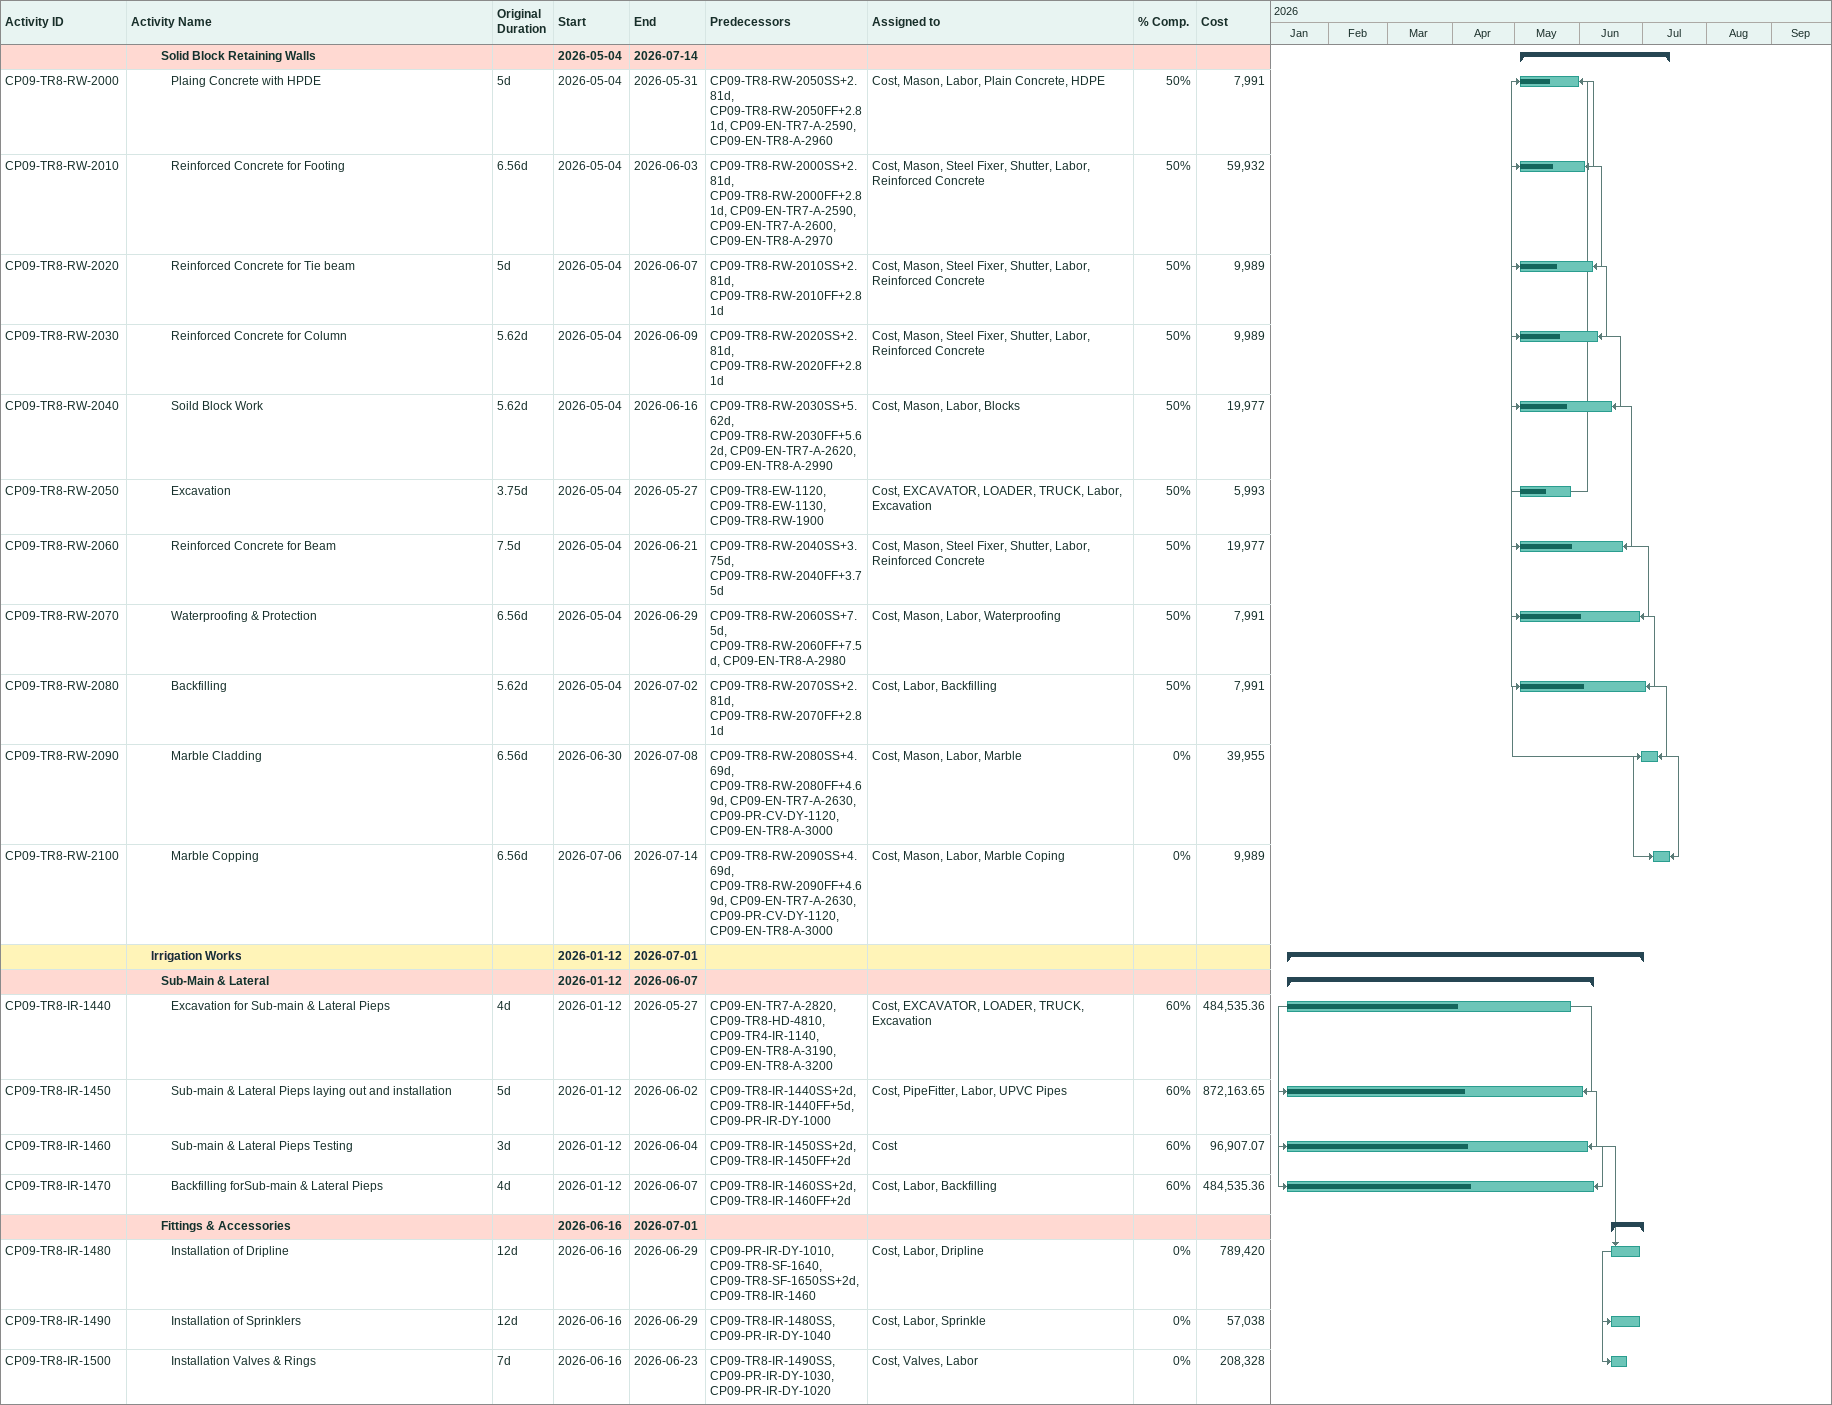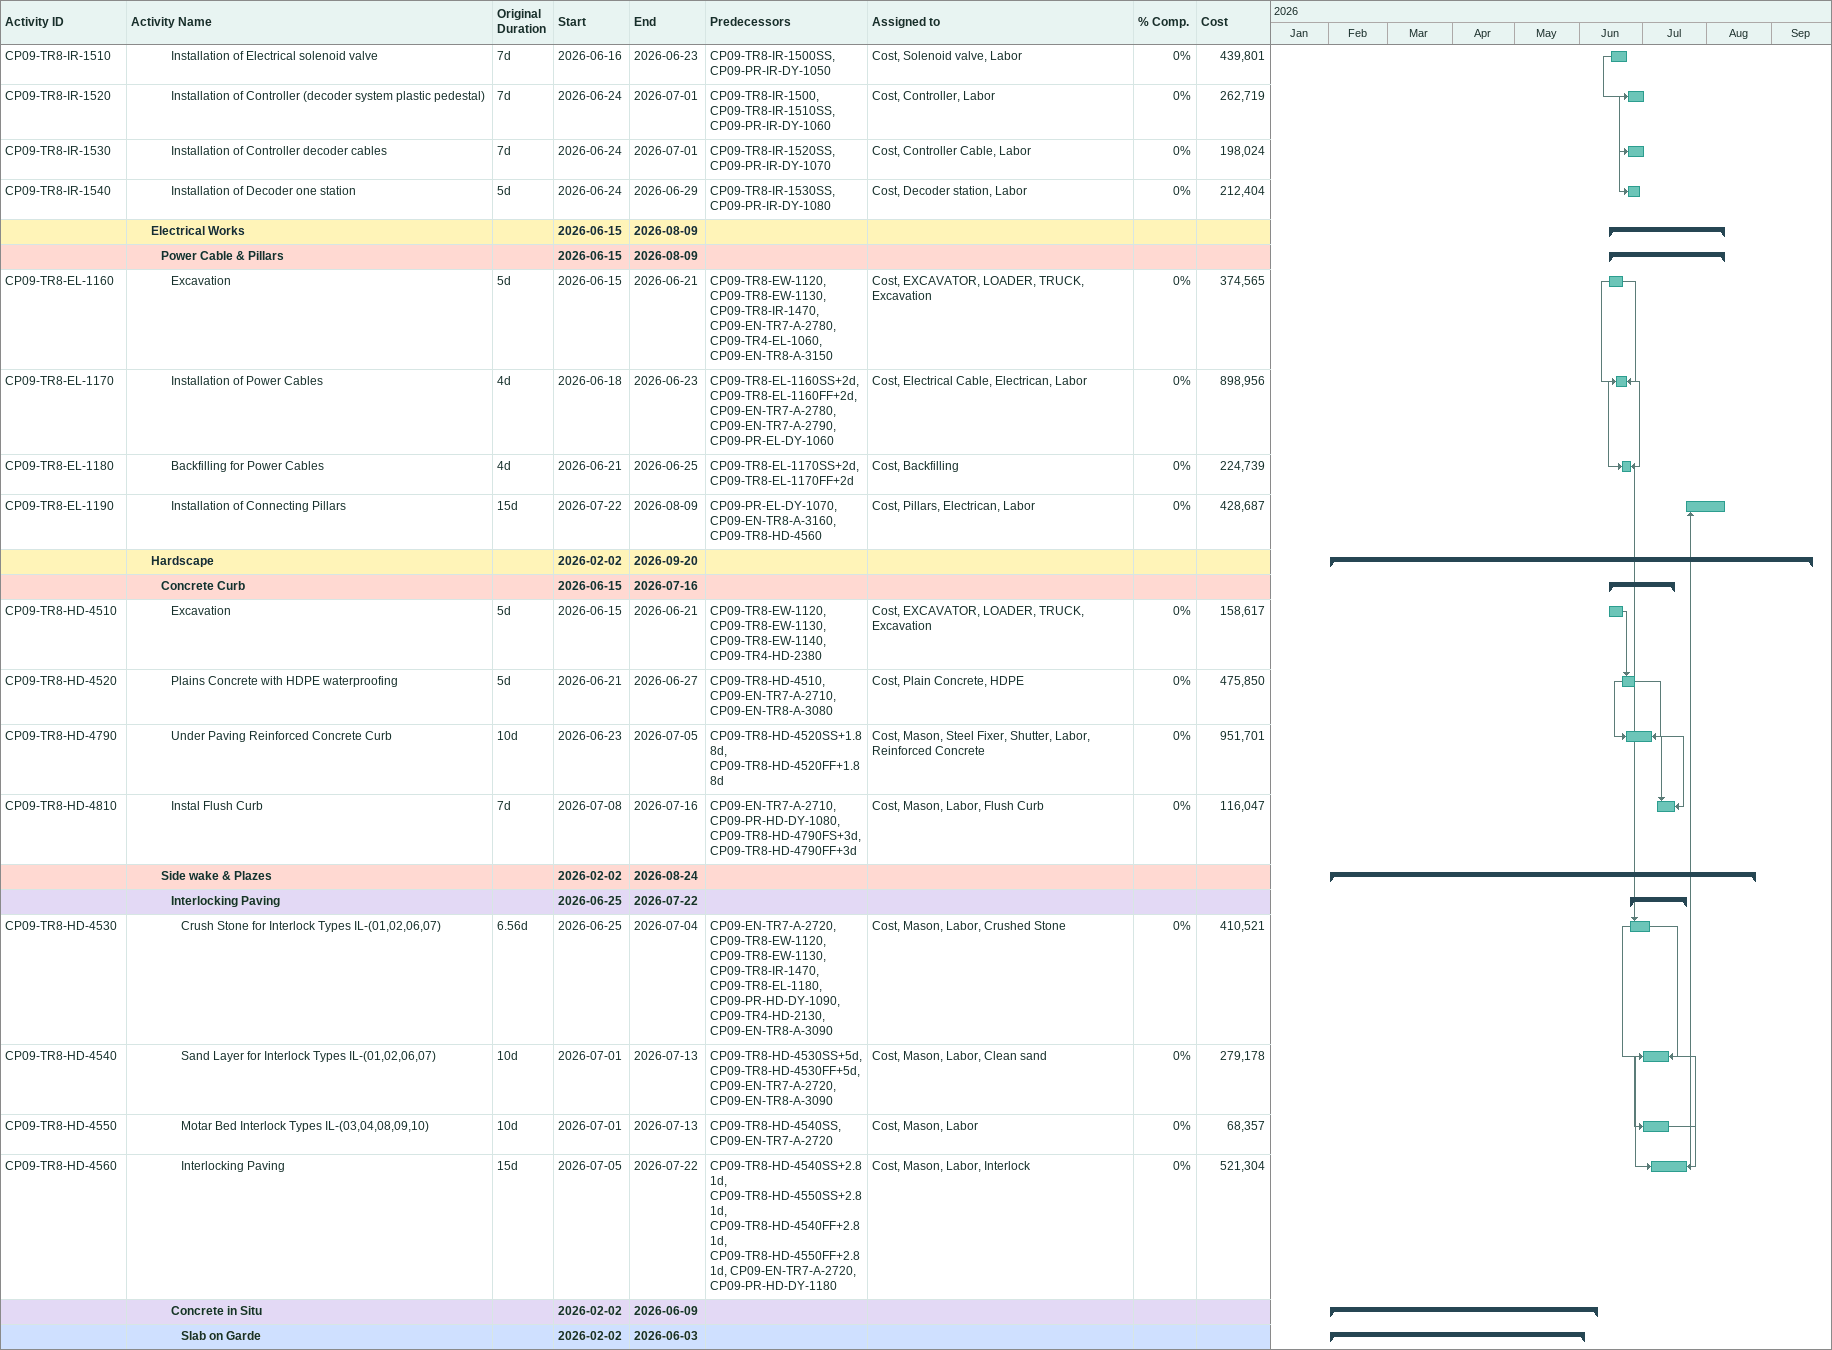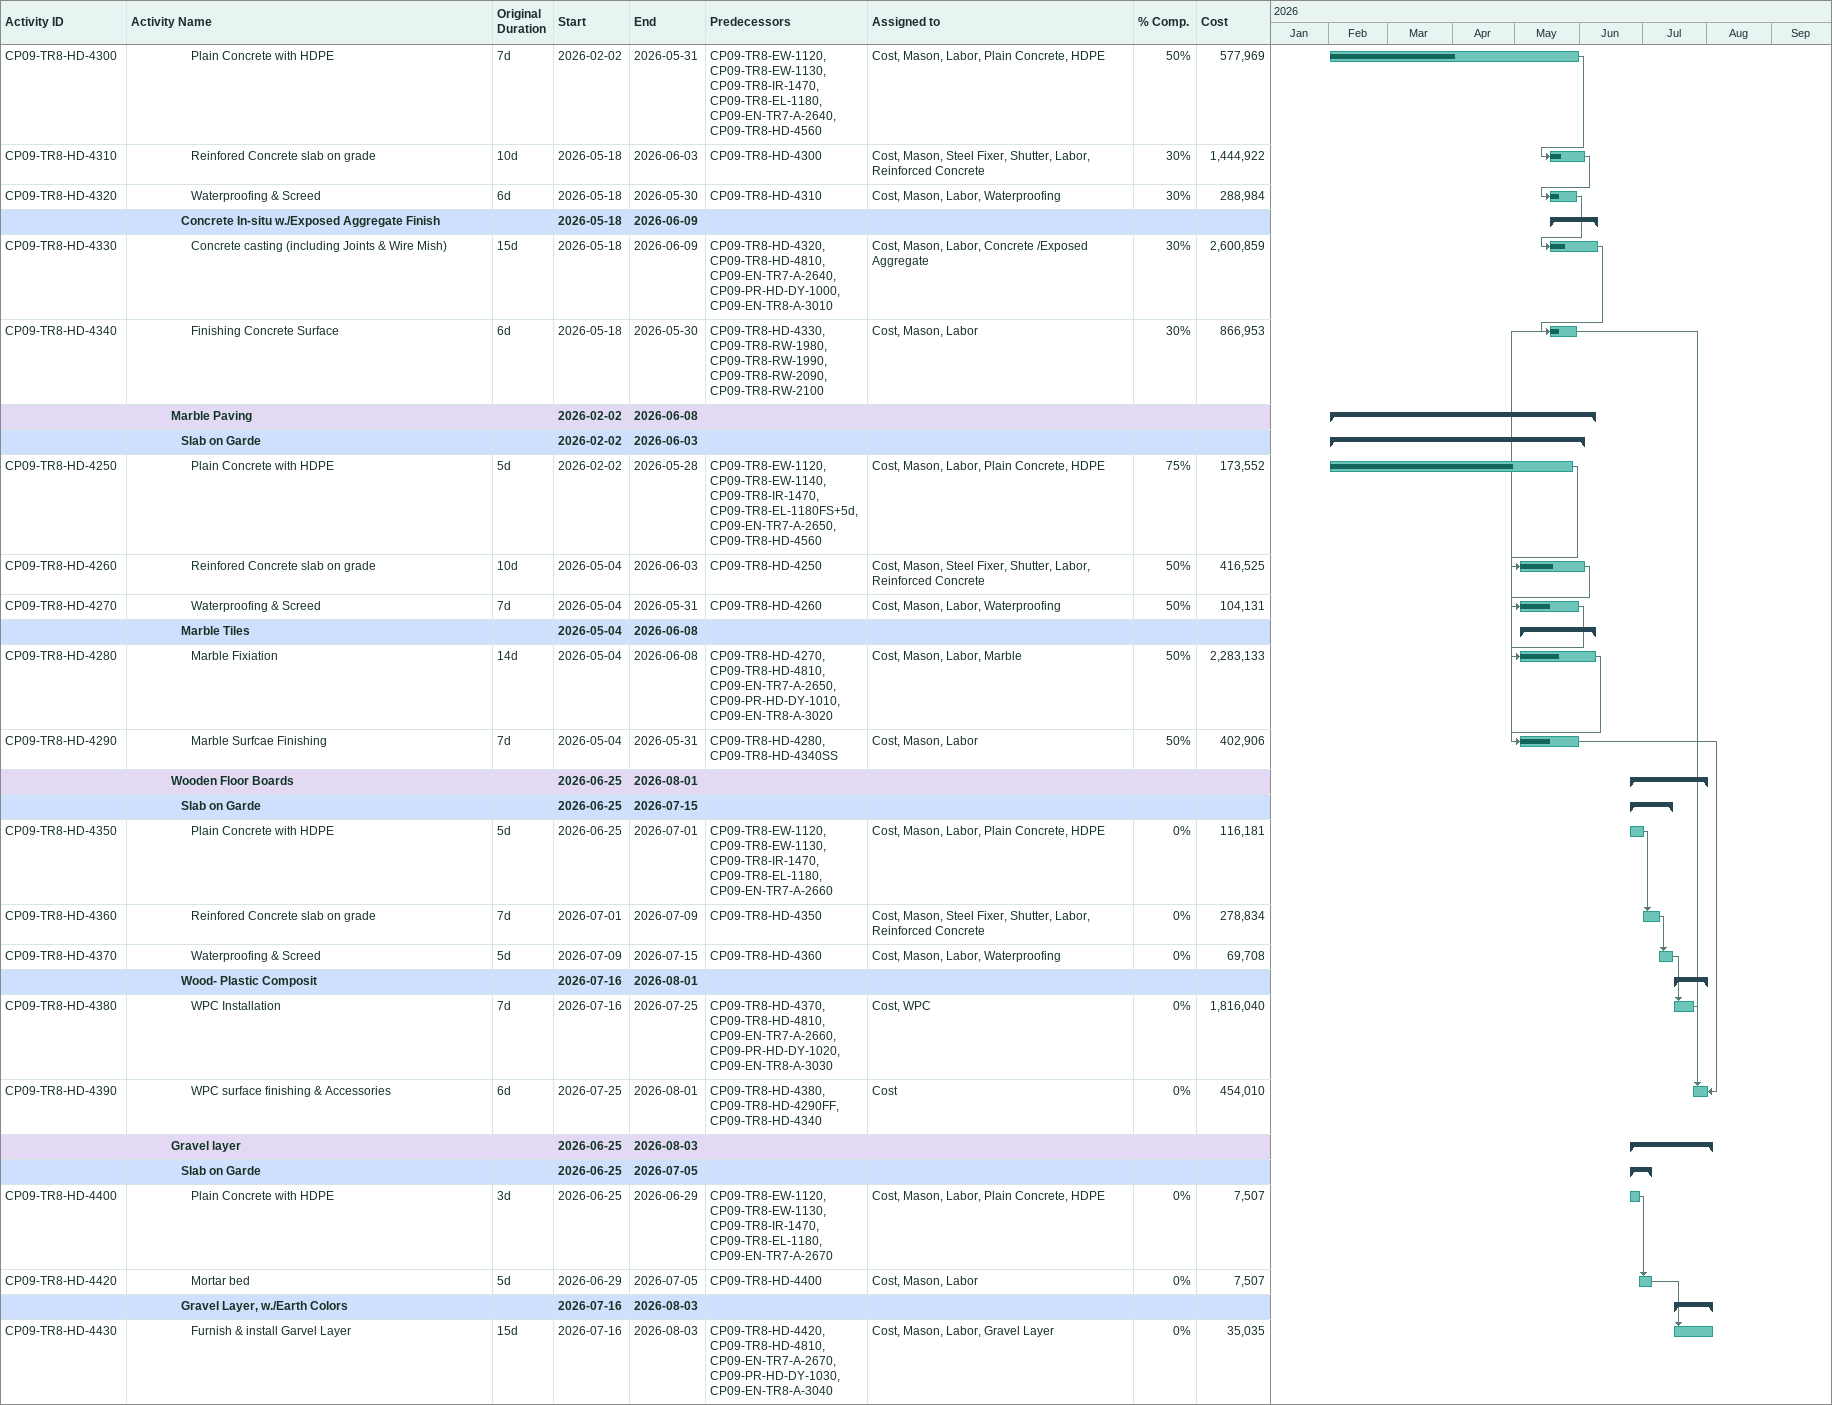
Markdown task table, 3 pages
| ID | Level | Task | Original duration | Start | Finish | Predecessors | Resources | % complete | Cost |
|---|---|---|---|---|---|---|---|---|---|
|  | 4 | **Solid Block Retaining Walls** |  | 2026-05-04 | 2026-07-14 |  |  |  |  |
| CP09-TR8-RW-2000 | 5 | Plaing Concrete with HPDE | 5d | 2026-05-04 | 2026-05-31 | CP09-TR8-RW-2050SS+2.81d, CP09-TR8-RW-2050FF+2.81d, CP09-EN-TR7-A-2590, CP09-EN-TR8-A-2960 | Cost, Mason, Labor, Plain Concrete, HDPE | 50 | 7991 |
| CP09-TR8-RW-2010 | 5 | Reinforced Concrete for Footing | 6.56d | 2026-05-04 | 2026-06-03 | CP09-TR8-RW-2000SS+2.81d, CP09-TR8-RW-2000FF+2.81d, CP09-EN-TR7-A-2590, CP09-EN-TR7-A-2600, CP09-EN-TR8-A-2970 | Cost, Mason, Steel Fixer, Shutter, Labor, Reinforced Concrete | 50 | 59932 |
| CP09-TR8-RW-2020 | 5 | Reinforced Concrete for Tie beam | 5d | 2026-05-04 | 2026-06-07 | CP09-TR8-RW-2010SS+2.81d, CP09-TR8-RW-2010FF+2.81d | Cost, Mason, Steel Fixer, Shutter, Labor, Reinforced Concrete | 50 | 9989 |
| CP09-TR8-RW-2030 | 5 | Reinforced Concrete for Column | 5.62d | 2026-05-04 | 2026-06-09 | CP09-TR8-RW-2020SS+2.81d, CP09-TR8-RW-2020FF+2.81d | Cost, Mason, Steel Fixer, Shutter, Labor, Reinforced Concrete | 50 | 9989 |
| CP09-TR8-RW-2040 | 5 | Soild Block Work | 5.62d | 2026-05-04 | 2026-06-16 | CP09-TR8-RW-2030SS+5.62d, CP09-TR8-RW-2030FF+5.62d, CP09-EN-TR7-A-2620, CP09-EN-TR8-A-2990 | Cost, Mason, Labor, Blocks | 50 | 19977 |
| CP09-TR8-RW-2050 | 5 | Excavation | 3.75d | 2026-05-04 | 2026-05-27 | CP09-TR8-EW-1120, CP09-TR8-EW-1130, CP09-TR8-RW-1900 | Cost, EXCAVATOR, LOADER, TRUCK, Labor, Excavation | 50 | 5993 |
| CP09-TR8-RW-2060 | 5 | Reinforced Concrete for Beam | 7.5d | 2026-05-04 | 2026-06-21 | CP09-TR8-RW-2040SS+3.75d, CP09-TR8-RW-2040FF+3.75d | Cost, Mason, Steel Fixer, Shutter, Labor, Reinforced Concrete | 50 | 19977 |
| CP09-TR8-RW-2070 | 5 | Waterproofing & Protection | 6.56d | 2026-05-04 | 2026-06-29 | CP09-TR8-RW-2060SS+7.5d, CP09-TR8-RW-2060FF+7.5d, CP09-EN-TR8-A-2980 | Cost, Mason, Labor, Waterproofing | 50 | 7991 |
| CP09-TR8-RW-2080 | 5 | Backfilling | 5.62d | 2026-05-04 | 2026-07-02 | CP09-TR8-RW-2070SS+2.81d, CP09-TR8-RW-2070FF+2.81d | Cost, Labor, Backfilling | 50 | 7991 |
| CP09-TR8-RW-2090 | 5 | Marble Cladding | 6.56d | 2026-06-30 | 2026-07-08 | CP09-TR8-RW-2080SS+4.69d, CP09-TR8-RW-2080FF+4.69d, CP09-EN-TR7-A-2630, CP09-PR-CV-DY-1120, CP09-EN-TR8-A-3000 | Cost, Mason, Labor, Marble | 0 | 39955 |
| CP09-TR8-RW-2100 | 5 | Marble Copping | 6.56d | 2026-07-06 | 2026-07-14 | CP09-TR8-RW-2090SS+4.69d, CP09-TR8-RW-2090FF+4.69d, CP09-EN-TR7-A-2630, CP09-PR-CV-DY-1120, CP09-EN-TR8-A-3000 | Cost, Mason, Labor, Marble Coping | 0 | 9989 |
|  | 3 | **Irrigation Works** |  | 2026-01-12 | 2026-07-01 |  |  |  |  |
|  | 4 | **Sub-Main & Lateral** |  | 2026-01-12 | 2026-06-07 |  |  |  |  |
| CP09-TR8-IR-1440 | 5 | Excavation for Sub-main & Lateral Pieps | 4d | 2026-01-12 | 2026-05-27 | CP09-EN-TR7-A-2820, CP09-TR8-HD-4810, CP09-TR4-IR-1140, CP09-EN-TR8-A-3190, CP09-EN-TR8-A-3200 | Cost, EXCAVATOR, LOADER, TRUCK, Excavation | 60 | 484535.36 |
| CP09-TR8-IR-1450 | 5 | Sub-main & Lateral Pieps laying out and installation | 5d | 2026-01-12 | 2026-06-02 | CP09-TR8-IR-1440SS+2d, CP09-TR8-IR-1440FF+5d, CP09-PR-IR-DY-1000 | Cost, PipeFitter, Labor, UPVC Pipes | 60 | 872163.65 |
| CP09-TR8-IR-1460 | 5 | Sub-main & Lateral Pieps Testing | 3d | 2026-01-12 | 2026-06-04 | CP09-TR8-IR-1450SS+2d, CP09-TR8-IR-1450FF+2d | Cost | 60 | 96907.07 |
| CP09-TR8-IR-1470 | 5 | Backfilling forSub-main & Lateral Pieps | 4d | 2026-01-12 | 2026-06-07 | CP09-TR8-IR-1460SS+2d, CP09-TR8-IR-1460FF+2d | Cost, Labor, Backfilling | 60 | 484535.36 |
|  | 4 | **Fittings & Accessories** |  | 2026-06-16 | 2026-07-01 |  |  |  |  |
| CP09-TR8-IR-1480 | 5 | Installation of Dripline | 12d | 2026-06-16 | 2026-06-29 | CP09-PR-IR-DY-1010, CP09-TR8-SF-1640, CP09-TR8-SF-1650SS+2d, CP09-TR8-IR-1460 | Cost, Labor, Dripline | 0 | 789420 |
| CP09-TR8-IR-1490 | 5 | Installation of Sprinklers | 12d | 2026-06-16 | 2026-06-29 | CP09-TR8-IR-1480SS, CP09-PR-IR-DY-1040 | Cost, Labor, Sprinkle | 0 | 57038 |
| CP09-TR8-IR-1500 | 5 | Installation Valves & Rings | 7d | 2026-06-16 | 2026-06-23 | CP09-TR8-IR-1490SS, CP09-PR-IR-DY-1030, CP09-PR-IR-DY-1020 | Cost, Valves, Labor | 0 | 208328 |
| CP09-TR8-IR-1510 | 5 | Installation of Electrical solenoid valve | 7d | 2026-06-16 | 2026-06-23 | CP09-TR8-IR-1500SS, CP09-PR-IR-DY-1050 | Cost, Solenoid valve, Labor | 0 | 439801 |
| CP09-TR8-IR-1520 | 5 | Installation of Controller (decoder system plastic pedestal) | 7d | 2026-06-24 | 2026-07-01 | CP09-TR8-IR-1500, CP09-TR8-IR-1510SS, CP09-PR-IR-DY-1060 | Cost, Controller, Labor | 0 | 262719 |
| CP09-TR8-IR-1530 | 5 | Installation of Controller decoder cables | 7d | 2026-06-24 | 2026-07-01 | CP09-TR8-IR-1520SS, CP09-PR-IR-DY-1070 | Cost, Controller Cable, Labor | 0 | 198024 |
| CP09-TR8-IR-1540 | 5 | Installation of Decoder one station | 5d | 2026-06-24 | 2026-06-29 | CP09-TR8-IR-1530SS, CP09-PR-IR-DY-1080 | Cost, Decoder station, Labor | 0 | 212404 |
|  | 3 | **Electrical Works** |  | 2026-06-15 | 2026-08-09 |  |  |  |  |
|  | 4 | **Power Cable & Pillars** |  | 2026-06-15 | 2026-08-09 |  |  |  |  |
| CP09-TR8-EL-1160 | 5 | Excavation | 5d | 2026-06-15 | 2026-06-21 | CP09-TR8-EW-1120, CP09-TR8-EW-1130, CP09-TR8-IR-1470, CP09-EN-TR7-A-2780, CP09-TR4-EL-1060, CP09-EN-TR8-A-3150 | Cost, EXCAVATOR, LOADER, TRUCK, Excavation | 0 | 374565 |
| CP09-TR8-EL-1170 | 5 | Installation of Power Cables | 4d | 2026-06-18 | 2026-06-23 | CP09-TR8-EL-1160SS+2d, CP09-TR8-EL-1160FF+2d, CP09-EN-TR7-A-2780, CP09-EN-TR7-A-2790, CP09-PR-EL-DY-1060 | Cost, Electrical Cable, Electrican, Labor | 0 | 898956 |
| CP09-TR8-EL-1180 | 5 | Backfilling for Power Cables | 4d | 2026-06-21 | 2026-06-25 | CP09-TR8-EL-1170SS+2d, CP09-TR8-EL-1170FF+2d | Cost, Backfilling | 0 | 224739 |
| CP09-TR8-EL-1190 | 5 | Installation of Connecting Pillars | 15d | 2026-07-22 | 2026-08-09 | CP09-PR-EL-DY-1070, CP09-EN-TR8-A-3160, CP09-TR8-HD-4560 | Cost, Pillars, Electrican, Labor | 0 | 428687 |
|  | 3 | **Hardscape** |  | 2026-02-02 | 2026-09-20 |  |  |  |  |
|  | 4 | **Concrete Curb** |  | 2026-06-15 | 2026-07-16 |  |  |  |  |
| CP09-TR8-HD-4510 | 5 | Excavation | 5d | 2026-06-15 | 2026-06-21 | CP09-TR8-EW-1120, CP09-TR8-EW-1130, CP09-TR8-EW-1140, CP09-TR4-HD-2380 | Cost, EXCAVATOR, LOADER, TRUCK, Excavation | 0 | 158617 |
| CP09-TR8-HD-4520 | 5 | Plains Concrete with HDPE waterproofing | 5d | 2026-06-21 | 2026-06-27 | CP09-TR8-HD-4510, CP09-EN-TR7-A-2710, CP09-EN-TR8-A-3080 | Cost, Plain Concrete, HDPE | 0 | 475850 |
| CP09-TR8-HD-4790 | 5 | Under Paving Reinforced Concrete Curb | 10d | 2026-06-23 | 2026-07-05 | CP09-TR8-HD-4520SS+1.88d, CP09-TR8-HD-4520FF+1.88d | Cost, Mason, Steel Fixer, Shutter, Labor, Reinforced Concrete | 0 | 951701 |
| CP09-TR8-HD-4810 | 5 | Instal Flush Curb | 7d | 2026-07-08 | 2026-07-16 | CP09-EN-TR7-A-2710, CP09-PR-HD-DY-1080, CP09-TR8-HD-4790FS+3d, CP09-TR8-HD-4790FF+3d | Cost, Mason, Labor, Flush Curb | 0 | 116047 |
|  | 4 | **Side wake & Plazes** |  | 2026-02-02 | 2026-08-24 |  |  |  |  |
|  | 5 | **Interlocking Paving** |  | 2026-06-25 | 2026-07-22 |  |  |  |  |
| CP09-TR8-HD-4530 | 6 | Crush Stone for Interlock Types IL-(01,02,06,07) | 6.56d | 2026-06-25 | 2026-07-04 | CP09-EN-TR7-A-2720, CP09-TR8-EW-1120, CP09-TR8-EW-1130, CP09-TR8-IR-1470, CP09-TR8-EL-1180, CP09-PR-HD-DY-1090, CP09-TR4-HD-2130, CP09-EN-TR8-A-3090 | Cost, Mason, Labor, Crushed Stone | 0 | 410521 |
| CP09-TR8-HD-4540 | 6 | Sand Layer for Interlock Types IL-(01,02,06,07) | 10d | 2026-07-01 | 2026-07-13 | CP09-TR8-HD-4530SS+5d, CP09-TR8-HD-4530FF+5d, CP09-EN-TR7-A-2720, CP09-EN-TR8-A-3090 | Cost, Mason, Labor, Clean sand | 0 | 279178 |
| CP09-TR8-HD-4550 | 6 | Motar Bed Interlock Types IL-(03,04,08,09,10) | 10d | 2026-07-01 | 2026-07-13 | CP09-TR8-HD-4540SS, CP09-EN-TR7-A-2720 | Cost, Mason, Labor | 0 | 68357 |
| CP09-TR8-HD-4560 | 6 | Interlocking Paving | 15d | 2026-07-05 | 2026-07-22 | CP09-TR8-HD-4540SS+2.81d, CP09-TR8-HD-4550SS+2.81d, CP09-TR8-HD-4540FF+2.81d, CP09-TR8-HD-4550FF+2.81d, CP09-EN-TR7-A-2720, CP09-PR-HD-DY-1180 | Cost, Mason, Labor, Interlock | 0 | 521304 |
|  | 5 | **Concrete in Situ** |  | 2026-02-02 | 2026-06-09 |  |  |  |  |
|  | 6 | **Slab on Garde** |  | 2026-02-02 | 2026-06-03 |  |  |  |  |
| CP09-TR8-HD-4300 | 7 | Plain Concrete with HDPE | 7d | 2026-02-02 | 2026-05-31 | CP09-TR8-EW-1120, CP09-TR8-EW-1130, CP09-TR8-IR-1470, CP09-TR8-EL-1180, CP09-EN-TR7-A-2640, CP09-TR8-HD-4560 | Cost, Mason, Labor, Plain Concrete, HDPE | 50 | 577969 |
| CP09-TR8-HD-4310 | 7 | Reinfored Concrete slab on grade | 10d | 2026-05-18 | 2026-06-03 | CP09-TR8-HD-4300 | Cost, Mason, Steel Fixer, Shutter, Labor, Reinforced Concrete | 30 | 1444922 |
| CP09-TR8-HD-4320 | 7 | Waterproofing & Screed | 6d | 2026-05-18 | 2026-05-30 | CP09-TR8-HD-4310 | Cost, Mason, Labor, Waterproofing | 30 | 288984 |
|  | 6 | **Concrete In-situ w./Exposed Aggregate Finish** |  | 2026-05-18 | 2026-06-09 |  |  |  |  |
| CP09-TR8-HD-4330 | 7 | Concrete casting (including Joints & Wire Mish) | 15d | 2026-05-18 | 2026-06-09 | CP09-TR8-HD-4320, CP09-TR8-HD-4810, CP09-EN-TR7-A-2640, CP09-PR-HD-DY-1000, CP09-EN-TR8-A-3010 | Cost, Mason, Labor, Concrete /Exposed Aggregate | 30 | 2600859 |
| CP09-TR8-HD-4340 | 7 | Finishing Concrete Surface | 6d | 2026-05-18 | 2026-05-30 | CP09-TR8-HD-4330, CP09-TR8-RW-1980, CP09-TR8-RW-1990, CP09-TR8-RW-2090, CP09-TR8-RW-2100 | Cost, Mason, Labor | 30 | 866953 |
|  | 5 | **Marble Paving** |  | 2026-02-02 | 2026-06-08 |  |  |  |  |
|  | 6 | **Slab on Garde** |  | 2026-02-02 | 2026-06-03 |  |  |  |  |
| CP09-TR8-HD-4250 | 7 | Plain Concrete with HDPE | 5d | 2026-02-02 | 2026-05-28 | CP09-TR8-EW-1120, CP09-TR8-EW-1140, CP09-TR8-IR-1470, CP09-TR8-EL-1180FS+5d, CP09-EN-TR7-A-2650, CP09-TR8-HD-4560 | Cost, Mason, Labor, Plain Concrete, HDPE | 75 | 173552 |
| CP09-TR8-HD-4260 | 7 | Reinfored Concrete slab on grade | 10d | 2026-05-04 | 2026-06-03 | CP09-TR8-HD-4250 | Cost, Mason, Steel Fixer, Shutter, Labor, Reinforced Concrete | 50 | 416525 |
| CP09-TR8-HD-4270 | 7 | Waterproofing & Screed | 7d | 2026-05-04 | 2026-05-31 | CP09-TR8-HD-4260 | Cost, Mason, Labor, Waterproofing | 50 | 104131 |
|  | 6 | **Marble Tiles** |  | 2026-05-04 | 2026-06-08 |  |  |  |  |
| CP09-TR8-HD-4280 | 7 | Marble Fixiation | 14d | 2026-05-04 | 2026-06-08 | CP09-TR8-HD-4270, CP09-TR8-HD-4810, CP09-EN-TR7-A-2650, CP09-PR-HD-DY-1010, CP09-EN-TR8-A-3020 | Cost, Mason, Labor, Marble | 50 | 2283133 |
| CP09-TR8-HD-4290 | 7 | Marble Surfcae Finishing | 7d | 2026-05-04 | 2026-05-31 | CP09-TR8-HD-4280, CP09-TR8-HD-4340SS | Cost, Mason, Labor | 50 | 402906 |
|  | 5 | **Wooden Floor Boards** |  | 2026-06-25 | 2026-08-01 |  |  |  |  |
|  | 6 | **Slab on Garde** |  | 2026-06-25 | 2026-07-15 |  |  |  |  |
| CP09-TR8-HD-4350 | 7 | Plain Concrete with HDPE | 5d | 2026-06-25 | 2026-07-01 | CP09-TR8-EW-1120, CP09-TR8-EW-1130, CP09-TR8-IR-1470, CP09-TR8-EL-1180, CP09-EN-TR7-A-2660 | Cost, Mason, Labor, Plain Concrete, HDPE | 0 | 116181 |
| CP09-TR8-HD-4360 | 7 | Reinfored Concrete slab on grade | 7d | 2026-07-01 | 2026-07-09 | CP09-TR8-HD-4350 | Cost, Mason, Steel Fixer, Shutter, Labor, Reinforced Concrete | 0 | 278834 |
| CP09-TR8-HD-4370 | 7 | Waterproofing & Screed | 5d | 2026-07-09 | 2026-07-15 | CP09-TR8-HD-4360 | Cost, Mason, Labor, Waterproofing | 0 | 69708 |
|  | 6 | **Wood- Plastic Composit** |  | 2026-07-16 | 2026-08-01 |  |  |  |  |
| CP09-TR8-HD-4380 | 7 | WPC Installation | 7d | 2026-07-16 | 2026-07-25 | CP09-TR8-HD-4370, CP09-TR8-HD-4810, CP09-EN-TR7-A-2660, CP09-PR-HD-DY-1020, CP09-EN-TR8-A-3030 | Cost, WPC | 0 | 1816040 |
| CP09-TR8-HD-4390 | 7 | WPC surface finishing & Accessories | 6d | 2026-07-25 | 2026-08-01 | CP09-TR8-HD-4380, CP09-TR8-HD-4290FF, CP09-TR8-HD-4340 | Cost | 0 | 454010 |
|  | 5 | **Gravel layer** |  | 2026-06-25 | 2026-08-03 |  |  |  |  |
|  | 6 | **Slab on Garde** |  | 2026-06-25 | 2026-07-05 |  |  |  |  |
| CP09-TR8-HD-4400 | 7 | Plain Concrete with HDPE | 3d | 2026-06-25 | 2026-06-29 | CP09-TR8-EW-1120, CP09-TR8-EW-1130, CP09-TR8-IR-1470, CP09-TR8-EL-1180, CP09-EN-TR7-A-2670 | Cost, Mason, Labor, Plain Concrete, HDPE | 0 | 7507 |
| CP09-TR8-HD-4420 | 7 | Mortar bed | 5d | 2026-06-29 | 2026-07-05 | CP09-TR8-HD-4400 | Cost, Mason, Labor | 0 | 7507 |
|  | 6 | **Gravel Layer, w./Earth Colors** |  | 2026-07-16 | 2026-08-03 |  |  |  |  |
| CP09-TR8-HD-4430 | 7 | Furnish & install Garvel Layer | 15d | 2026-07-16 | 2026-08-03 | CP09-TR8-HD-4420, CP09-TR8-HD-4810, CP09-EN-TR7-A-2670, CP09-PR-HD-DY-1030, CP09-EN-TR8-A-3040 | Cost, Mason, Labor, Gravel Layer | 0 | 35035 |
